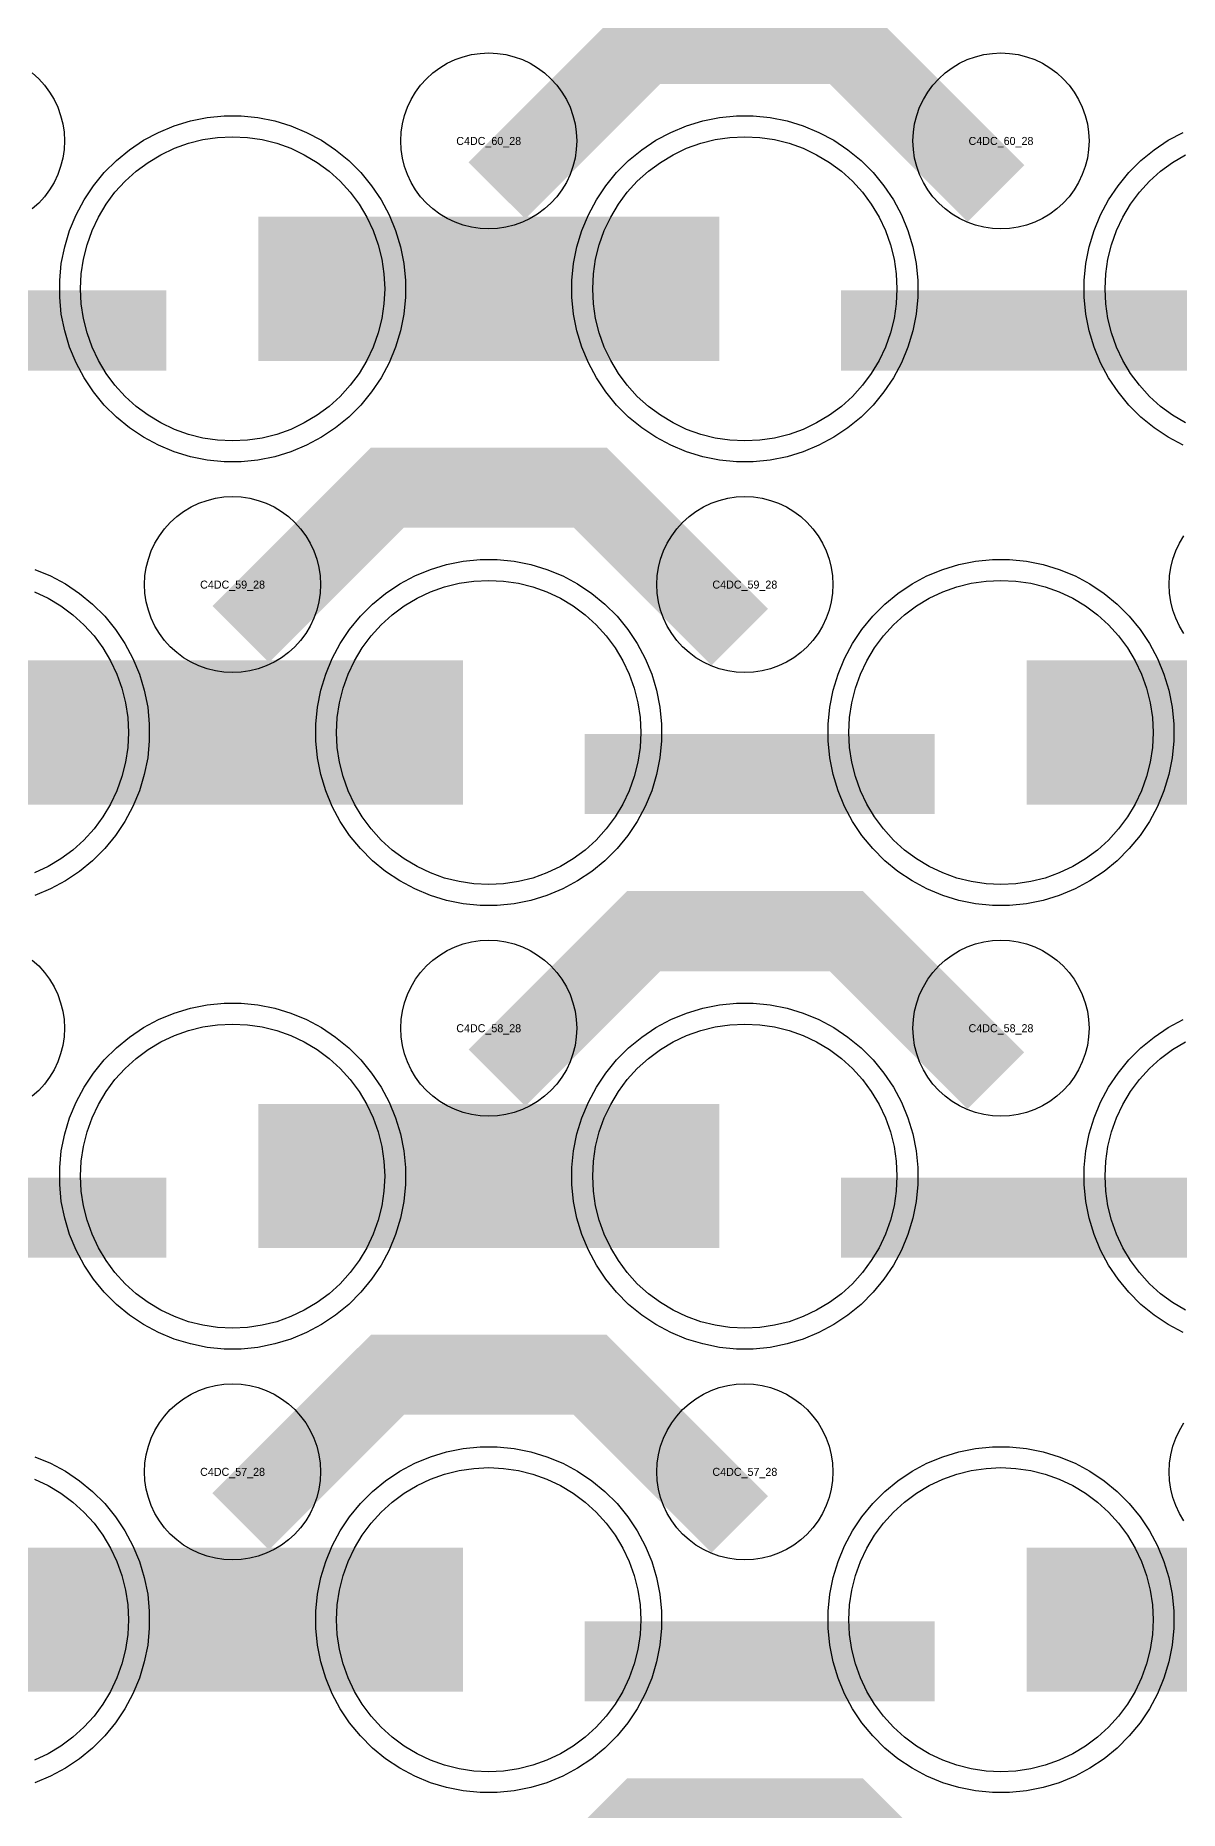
# Model space of a CAD drawing. Extents: x -11880 to 11880, y -14992 to 14992.
# Drawn here: x -3102 to -2744, y -7001 to -6447 of the extents above; entities that cross this region are included whole.
import ezdxf
from ezdxf.enums import TextEntityAlignment as Align

# ---------------------------------------------------------------- set-up
doc = ezdxf.new("R2010")
doc.units = 0
doc.header["$MEASUREMENT"] = 0
for name, color, linetype in [('GDS_775_DT_237', 138, 'CONTINUOUS'), ('RDL1_FS', 34, 'CONTINUOUS'), ('RDL_BS', 160, 'CONTINUOUS')]:
    doc.layers.add(name, color=color, linetype=linetype)

msp = doc.modelspace()

# ---------------------------------------------------------------- linework, layer by layer
at = {"layer": 'RDL1_FS', "color": 240, "true_color": 0xed1f24}
for points in [[(-3040, -6573.229), (-3044.657, -6573), (-3049.268, -6572.316), (-3053.791, -6571.184), (-3058.181, -6569.612), (-3062.395, -6567.62), (-3066.395, -6565.222), (-3070.14, -6562.444), (-3073.594, -6559.314), (-3076.724, -6555.86), (-3079.502, -6552.115), (-3081.9, -6548.115), (-3083.892, -6543.901), (-3085.464, -6539.511), (-3086.596, -6534.988), (-3087.28, -6530.377), (-3087.509, -6525.72), (-3087.28, -6521.063), (-3086.596, -6516.452), (-3085.464, -6511.929), (-3083.892, -6507.539), (-3081.9, -6503.325), (-3079.502, -6499.325), (-3076.724, -6495.58), (-3073.594, -6492.126), (-3070.14, -6488.996), (-3066.395, -6486.218), (-3062.395, -6483.82), (-3058.181, -6481.828), (-3053.791, -6480.256), (-3049.268, -6479.124), (-3044.657, -6478.44), (-3040, -6478.211), (-3035.343, -6478.44), (-3030.732, -6479.124), (-3026.209, -6480.256), (-3021.819, -6481.828), (-3017.605, -6483.82), (-3013.605, -6486.218), (-3009.86, -6488.996), (-3006.406, -6492.126), (-3003.276, -6495.58), (-3000.498, -6499.325), (-2998.1, -6503.325), (-2996.108, -6507.539), (-2994.536, -6511.929), (-2993.404, -6516.452), (-2992.72, -6521.063), (-2992.491, -6525.72), (-2992.72, -6530.377), (-2993.404, -6534.988), (-2994.536, -6539.511), (-2996.108, -6543.901), (-2998.1, -6548.115), (-3000.498, -6552.115), (-3003.276, -6555.86), (-3006.406, -6559.314), (-3009.86, -6562.444), (-3013.605, -6565.222), (-3017.605, -6567.62), (-3021.819, -6569.612), (-3026.209, -6571.184), (-3030.732, -6572.316), (-3035.343, -6573)], [(-2880, -6573.229), (-2884.657, -6573), (-2889.268, -6572.316), (-2893.791, -6571.184), (-2898.181, -6569.612), (-2902.395, -6567.62), (-2906.395, -6565.222), (-2910.14, -6562.444), (-2913.594, -6559.314), (-2916.724, -6555.86), (-2919.502, -6552.115), (-2921.9, -6548.115), (-2923.892, -6543.901), (-2925.464, -6539.511), (-2926.596, -6534.988), (-2927.28, -6530.377), (-2927.509, -6525.72), (-2927.28, -6521.063), (-2926.596, -6516.452), (-2925.464, -6511.929), (-2923.892, -6507.539), (-2921.9, -6503.325), (-2919.502, -6499.325), (-2916.724, -6495.58), (-2913.594, -6492.126), (-2910.14, -6488.996), (-2906.395, -6486.218), (-2902.395, -6483.82), (-2898.181, -6481.828), (-2893.791, -6480.256), (-2889.268, -6479.124), (-2884.657, -6478.44), (-2880, -6478.211), (-2875.343, -6478.44), (-2870.732, -6479.124), (-2866.209, -6480.256), (-2861.819, -6481.828), (-2857.605, -6483.82), (-2853.605, -6486.218), (-2849.86, -6488.996), (-2846.406, -6492.126), (-2843.276, -6495.58), (-2840.498, -6499.325), (-2838.1, -6503.325), (-2836.108, -6507.539), (-2834.536, -6511.929), (-2833.404, -6516.452), (-2832.72, -6521.063), (-2832.491, -6525.72), (-2832.72, -6530.377), (-2833.404, -6534.988), (-2834.536, -6539.511), (-2836.108, -6543.901), (-2838.1, -6548.115), (-2840.498, -6552.115), (-2843.276, -6555.86), (-2846.406, -6559.314), (-2849.86, -6562.444), (-2853.605, -6565.222), (-2857.605, -6567.62), (-2861.819, -6569.612), (-2866.209, -6571.184), (-2870.732, -6572.316), (-2875.343, -6573)], [(-2960, -6711.794), (-2964.657, -6711.565), (-2969.268, -6710.881), (-2973.791, -6709.749), (-2978.181, -6708.177), (-2982.395, -6706.185), (-2986.395, -6703.787), (-2990.14, -6701.009), (-2993.594, -6697.879), (-2996.724, -6694.425), (-2999.502, -6690.68), (-3001.9, -6686.68), (-3003.892, -6682.466), (-3005.464, -6678.076), (-3006.596, -6673.553), (-3007.28, -6668.942), (-3007.509, -6664.285), (-3007.28, -6659.628), (-3006.596, -6655.017), (-3005.464, -6650.494), (-3003.892, -6646.104), (-3001.9, -6641.89), (-2999.502, -6637.89), (-2996.724, -6634.145), (-2993.594, -6630.691), (-2990.14, -6627.561), (-2986.395, -6624.783), (-2982.395, -6622.385), (-2978.181, -6620.393), (-2973.791, -6618.821), (-2969.268, -6617.689), (-2964.657, -6617.005), (-2960, -6616.776), (-2955.343, -6617.005), (-2950.732, -6617.689), (-2946.209, -6618.821), (-2941.819, -6620.393), (-2937.605, -6622.385), (-2933.605, -6624.783), (-2929.86, -6627.561), (-2926.406, -6630.691), (-2923.276, -6634.145), (-2920.498, -6637.89), (-2918.1, -6641.89), (-2916.108, -6646.104), (-2914.536, -6650.494), (-2913.404, -6655.017), (-2912.72, -6659.628), (-2912.491, -6664.285), (-2912.72, -6668.942), (-2913.404, -6673.553), (-2914.536, -6678.076), (-2916.108, -6682.466), (-2918.1, -6686.68), (-2920.498, -6690.68), (-2923.276, -6694.425), (-2926.406, -6697.879), (-2929.86, -6701.009), (-2933.605, -6703.787), (-2937.605, -6706.185), (-2941.819, -6708.177), (-2946.209, -6709.749), (-2950.732, -6710.881), (-2955.343, -6711.565)], [(-2800, -6711.794), (-2804.657, -6711.565), (-2809.268, -6710.881), (-2813.791, -6709.749), (-2818.181, -6708.177), (-2822.395, -6706.185), (-2826.395, -6703.787), (-2830.14, -6701.009), (-2833.594, -6697.879), (-2836.724, -6694.425), (-2839.502, -6690.68), (-2841.9, -6686.68), (-2843.892, -6682.466), (-2845.464, -6678.076), (-2846.596, -6673.553), (-2847.28, -6668.942), (-2847.509, -6664.285), (-2847.28, -6659.628), (-2846.596, -6655.017), (-2845.464, -6650.494), (-2843.892, -6646.104), (-2841.9, -6641.89), (-2839.502, -6637.89), (-2836.724, -6634.145), (-2833.594, -6630.691), (-2830.14, -6627.561), (-2826.395, -6624.783), (-2822.395, -6622.385), (-2818.181, -6620.393), (-2813.791, -6618.821), (-2809.268, -6617.689), (-2804.657, -6617.005), (-2800, -6616.776), (-2795.343, -6617.005), (-2790.732, -6617.689), (-2786.209, -6618.821), (-2781.819, -6620.393), (-2777.605, -6622.385), (-2773.605, -6624.783), (-2769.86, -6627.561), (-2766.406, -6630.691), (-2763.276, -6634.145), (-2760.498, -6637.89), (-2758.1, -6641.89), (-2756.108, -6646.104), (-2754.536, -6650.494), (-2753.404, -6655.017), (-2752.72, -6659.628), (-2752.491, -6664.285), (-2752.72, -6668.942), (-2753.404, -6673.553), (-2754.536, -6678.076), (-2756.108, -6682.466), (-2758.1, -6686.68), (-2760.498, -6690.68), (-2763.276, -6694.425), (-2766.406, -6697.879), (-2769.86, -6701.009), (-2773.605, -6703.787), (-2777.605, -6706.185), (-2781.819, -6708.177), (-2786.209, -6709.749), (-2790.732, -6710.881), (-2795.343, -6711.565)]]:
    msp.add_lwpolyline(points, close=True, dxfattribs=at)
for points in [[(-2742.395, -6567.62), (-2746.395, -6565.222), (-2750.14, -6562.444), (-2753.594, -6559.314), (-2756.724, -6555.86), (-2759.502, -6552.115), (-2761.9, -6548.115), (-2763.892, -6543.901), (-2765.464, -6539.511), (-2766.596, -6534.988), (-2767.28, -6530.377), (-2767.509, -6525.72), (-2767.28, -6521.063), (-2766.596, -6516.452), (-2765.464, -6511.929), (-2763.892, -6507.539), (-2761.9, -6503.325), (-2759.502, -6499.325), (-2756.724, -6495.58), (-2753.594, -6492.126), (-2750.14, -6488.996), (-2746.395, -6486.218), (-2742.395, -6483.82)], [(-3101.819, -6620.393), (-3097.605, -6622.385), (-3093.605, -6624.783), (-3089.86, -6627.561), (-3086.406, -6630.691), (-3083.276, -6634.145), (-3080.498, -6637.89), (-3078.1, -6641.89), (-3076.108, -6646.104), (-3074.536, -6650.494), (-3073.404, -6655.017), (-3072.72, -6659.628), (-3072.491, -6664.285), (-3072.72, -6668.942), (-3073.404, -6673.553), (-3074.536, -6678.076), (-3076.108, -6682.466), (-3078.1, -6686.68), (-3080.498, -6690.68), (-3083.276, -6694.425), (-3086.406, -6697.879), (-3089.86, -6701.009), (-3093.605, -6703.787), (-3097.605, -6706.185), (-3101.819, -6708.177)]]:
    msp.add_lwpolyline(points, dxfattribs=at)
for points in [[(-3031.998, -6525.72, 45, 45, 0), (-2959.998, -6525.72, 45, 45, 0)], [(-2959.998, -6525.72, 45, 45, 0), (-2887.998, -6525.72, 45, 45, 0)], [(-3111.998, -6664.285, 45, 45, 0), (-3039.998, -6664.285, 45, 45, 0)], [(-3039.998, -6664.285, 45, 45, 0), (-2967.998, -6664.285, 45, 45, 0)], [(-2791.998, -6664.285, 45, 45, 0), (-2719.998, -6664.285, 45, 45, 0)]]:
    msp.add_lwpolyline(points, format="xyseb", dxfattribs=at)
at = {"layer": 'RDL1_FS'}
for points in [[(-3040, -6850.359), (-3044.657, -6850.13), (-3049.268, -6849.446), (-3053.791, -6848.314), (-3058.181, -6846.742), (-3062.395, -6844.75), (-3066.395, -6842.352), (-3070.14, -6839.574), (-3073.594, -6836.444), (-3076.724, -6832.99), (-3079.502, -6829.245), (-3081.9, -6825.245), (-3083.892, -6821.031), (-3085.464, -6816.641), (-3086.596, -6812.118), (-3087.28, -6807.507), (-3087.509, -6802.85), (-3087.28, -6798.193), (-3086.596, -6793.582), (-3085.464, -6789.059), (-3083.892, -6784.669), (-3081.9, -6780.455), (-3079.502, -6776.455), (-3076.724, -6772.71), (-3073.594, -6769.256), (-3070.14, -6766.126), (-3066.395, -6763.348), (-3062.395, -6760.95), (-3058.181, -6758.958), (-3053.791, -6757.386), (-3049.268, -6756.254), (-3044.657, -6755.57), (-3040, -6755.341), (-3035.343, -6755.57), (-3030.732, -6756.254), (-3026.209, -6757.386), (-3021.819, -6758.958), (-3017.605, -6760.95), (-3013.605, -6763.348), (-3009.86, -6766.126), (-3006.406, -6769.256), (-3003.276, -6772.71), (-3000.498, -6776.455), (-2998.1, -6780.455), (-2996.108, -6784.669), (-2994.536, -6789.059), (-2993.404, -6793.582), (-2992.72, -6798.193), (-2992.491, -6802.85), (-2992.72, -6807.507), (-2993.404, -6812.118), (-2994.536, -6816.641), (-2996.108, -6821.031), (-2998.1, -6825.245), (-3000.498, -6829.245), (-3003.276, -6832.99), (-3006.406, -6836.444), (-3009.86, -6839.574), (-3013.605, -6842.352), (-3017.605, -6844.75), (-3021.819, -6846.742), (-3026.209, -6848.314), (-3030.732, -6849.446), (-3035.343, -6850.13)], [(-2880, -6850.359), (-2884.657, -6850.13), (-2889.268, -6849.446), (-2893.791, -6848.314), (-2898.181, -6846.742), (-2902.395, -6844.75), (-2906.395, -6842.352), (-2910.14, -6839.574), (-2913.594, -6836.444), (-2916.724, -6832.99), (-2919.502, -6829.245), (-2921.9, -6825.245), (-2923.892, -6821.031), (-2925.464, -6816.641), (-2926.596, -6812.118), (-2927.28, -6807.507), (-2927.509, -6802.85), (-2927.28, -6798.193), (-2926.596, -6793.582), (-2925.464, -6789.059), (-2923.892, -6784.669), (-2921.9, -6780.455), (-2919.502, -6776.455), (-2916.724, -6772.71), (-2913.594, -6769.256), (-2910.14, -6766.126), (-2906.395, -6763.348), (-2902.395, -6760.95), (-2898.181, -6758.958), (-2893.791, -6757.386), (-2889.268, -6756.254), (-2884.657, -6755.57), (-2880, -6755.341), (-2875.343, -6755.57), (-2870.732, -6756.254), (-2866.209, -6757.386), (-2861.819, -6758.958), (-2857.605, -6760.95), (-2853.605, -6763.348), (-2849.86, -6766.126), (-2846.406, -6769.256), (-2843.276, -6772.71), (-2840.498, -6776.455), (-2838.1, -6780.455), (-2836.108, -6784.669), (-2834.536, -6789.059), (-2833.404, -6793.582), (-2832.72, -6798.193), (-2832.491, -6802.85), (-2832.72, -6807.507), (-2833.404, -6812.118), (-2834.536, -6816.641), (-2836.108, -6821.031), (-2838.1, -6825.245), (-2840.498, -6829.245), (-2843.276, -6832.99), (-2846.406, -6836.444), (-2849.86, -6839.574), (-2853.605, -6842.352), (-2857.605, -6844.75), (-2861.819, -6846.742), (-2866.209, -6848.314), (-2870.732, -6849.446), (-2875.343, -6850.13)], [(-2960, -6988.919), (-2964.657, -6988.69), (-2969.268, -6988.006), (-2973.791, -6986.874), (-2978.181, -6985.302), (-2982.395, -6983.31), (-2986.395, -6980.912), (-2990.14, -6978.134), (-2993.594, -6975.004), (-2996.724, -6971.55), (-2999.502, -6967.805), (-3001.9, -6963.805), (-3003.892, -6959.591), (-3005.464, -6955.201), (-3006.596, -6950.678), (-3007.28, -6946.067), (-3007.509, -6941.41), (-3007.28, -6936.753), (-3006.596, -6932.142), (-3005.464, -6927.619), (-3003.892, -6923.229), (-3001.9, -6919.015), (-2999.502, -6915.015), (-2996.724, -6911.27), (-2993.594, -6907.816), (-2990.14, -6904.686), (-2986.395, -6901.908), (-2982.395, -6899.51), (-2978.181, -6897.518), (-2973.791, -6895.946), (-2969.268, -6894.814), (-2964.657, -6894.13), (-2960, -6893.901), (-2955.343, -6894.13), (-2950.732, -6894.814), (-2946.209, -6895.946), (-2941.819, -6897.518), (-2937.605, -6899.51), (-2933.605, -6901.908), (-2929.86, -6904.686), (-2926.406, -6907.816), (-2923.276, -6911.27), (-2920.498, -6915.015), (-2918.1, -6919.015), (-2916.108, -6923.229), (-2914.536, -6927.619), (-2913.404, -6932.142), (-2912.72, -6936.753), (-2912.491, -6941.41), (-2912.72, -6946.067), (-2913.404, -6950.678), (-2914.536, -6955.201), (-2916.108, -6959.591), (-2918.1, -6963.805), (-2920.498, -6967.805), (-2923.276, -6971.55), (-2926.406, -6975.004), (-2929.86, -6978.134), (-2933.605, -6980.912), (-2937.605, -6983.31), (-2941.819, -6985.302), (-2946.209, -6986.874), (-2950.732, -6988.006), (-2955.343, -6988.69)], [(-2800, -6988.919), (-2804.657, -6988.69), (-2809.268, -6988.006), (-2813.791, -6986.874), (-2818.181, -6985.302), (-2822.395, -6983.31), (-2826.395, -6980.912), (-2830.14, -6978.134), (-2833.594, -6975.004), (-2836.724, -6971.55), (-2839.502, -6967.805), (-2841.9, -6963.805), (-2843.892, -6959.591), (-2845.464, -6955.201), (-2846.596, -6950.678), (-2847.28, -6946.067), (-2847.509, -6941.41), (-2847.28, -6936.753), (-2846.596, -6932.142), (-2845.464, -6927.619), (-2843.892, -6923.229), (-2841.9, -6919.015), (-2839.502, -6915.015), (-2836.724, -6911.27), (-2833.594, -6907.816), (-2830.14, -6904.686), (-2826.395, -6901.908), (-2822.395, -6899.51), (-2818.181, -6897.518), (-2813.791, -6895.946), (-2809.268, -6894.814), (-2804.657, -6894.13), (-2800, -6893.901), (-2795.343, -6894.13), (-2790.732, -6894.814), (-2786.209, -6895.946), (-2781.819, -6897.518), (-2777.605, -6899.51), (-2773.605, -6901.908), (-2769.86, -6904.686), (-2766.406, -6907.816), (-2763.276, -6911.27), (-2760.498, -6915.015), (-2758.1, -6919.015), (-2756.108, -6923.229), (-2754.536, -6927.619), (-2753.404, -6932.142), (-2752.72, -6936.753), (-2752.491, -6941.41), (-2752.72, -6946.067), (-2753.404, -6950.678), (-2754.536, -6955.201), (-2756.108, -6959.591), (-2758.1, -6963.805), (-2760.498, -6967.805), (-2763.276, -6971.55), (-2766.406, -6975.004), (-2769.86, -6978.134), (-2773.605, -6980.912), (-2777.605, -6983.31), (-2781.819, -6985.302), (-2786.209, -6986.874), (-2790.732, -6988.006), (-2795.343, -6988.69)]]:
    msp.add_lwpolyline(points, close=True, dxfattribs=at)
for points in [[(-2742.395, -6844.75), (-2746.395, -6842.352), (-2750.14, -6839.574), (-2753.594, -6836.444), (-2756.724, -6832.99), (-2759.502, -6829.245), (-2761.9, -6825.245), (-2763.892, -6821.031), (-2765.464, -6816.641), (-2766.596, -6812.118), (-2767.28, -6807.507), (-2767.509, -6802.85), (-2767.28, -6798.193), (-2766.596, -6793.582), (-2765.464, -6789.059), (-2763.892, -6784.669), (-2761.9, -6780.455), (-2759.502, -6776.455), (-2756.724, -6772.71), (-2753.594, -6769.256), (-2750.14, -6766.126), (-2746.395, -6763.348), (-2742.395, -6760.95)], [(-3101.819, -6897.518), (-3097.605, -6899.51), (-3093.605, -6901.908), (-3089.86, -6904.686), (-3086.406, -6907.816), (-3083.276, -6911.27), (-3080.498, -6915.015), (-3078.1, -6919.015), (-3076.108, -6923.229), (-3074.536, -6927.619), (-3073.404, -6932.142), (-3072.72, -6936.753), (-3072.491, -6941.41), (-3072.72, -6946.067), (-3073.404, -6950.678), (-3074.536, -6955.201), (-3076.108, -6959.591), (-3078.1, -6963.805), (-3080.498, -6967.805), (-3083.276, -6971.55), (-3086.406, -6975.004), (-3089.86, -6978.134), (-3093.605, -6980.912), (-3097.605, -6983.31), (-3101.819, -6985.302)]]:
    msp.add_lwpolyline(points, dxfattribs=at)
for points in [[(-3031.998, -6802.85, 45, 45, 0), (-2959.998, -6802.85, 45, 45, 0)], [(-2959.998, -6802.85, 45, 45, 0), (-2887.998, -6802.85, 45, 45, 0)], [(-3111.998, -6941.41, 45, 45, 0), (-3039.998, -6941.41, 45, 45, 0)], [(-3039.998, -6941.41, 45, 45, 0), (-2967.998, -6941.41, 45, 45, 0)], [(-2791.998, -6941.41, 45, 45, 0), (-2719.998, -6941.41, 45, 45, 0)]]:
    msp.add_lwpolyline(points, format="xyseb", dxfattribs=at)
at = {"layer": 'RDL_BS'}
for points in [[(-2957.438, -6495.034, 25, 25, 0), (-2911.623, -6449.219, 25, 25, 0), (-2878.07, -6449.219, 25, 25, 0)], [(-2801.599, -6495.933, 25, 25, 0), (-2848.313, -6449.219, 25, 25, 0), (-2878.071, -6449.219, 25, 25, 0)], [(-3037.438, -6633.599, 25, 25, 0), (-2991.623, -6587.784, 25, 25, 0), (-2958.07, -6587.784, 25, 25, 0)], [(-2881.599, -6634.498, 25, 25, 0), (-2928.313, -6587.784, 25, 25, 0), (-2958.071, -6587.784, 25, 25, 0)], [(-2957.438, -6772.164, 25, 25, 0), (-2911.623, -6726.349, 25, 25, 0), (-2878.07, -6726.349, 25, 25, 0)], [(-2801.599, -6773.063, 25, 25, 0), (-2848.313, -6726.349, 25, 25, 0), (-2878.071, -6726.349, 25, 25, 0)], [(-3169.984, -6815.863, 25, 25, 0), (-3060.719, -6815.863, 25, 25, 0)], [(-2849.984, -6815.863, 25, 25, 0), (-2740.719, -6815.863, 25, 25, 0)], [(-3037.438, -6910.724, 25, 25, 0), (-2991.623, -6864.909, 25, 25, 0), (-2958.07, -6864.909, 25, 25, 0)], [(-2881.599, -6911.623, 25, 25, 0), (-2928.313, -6864.909, 25, 25, 0), (-2958.071, -6864.909, 25, 25, 0)], [(-2929.984, -6954.423, 25, 25, 0), (-2820.719, -6954.423, 25, 25, 0)], [(-2957.438, -7049.289, 25, 25, 0), (-2911.623, -7003.474, 25, 25, 0), (-2878.07, -7003.474, 25, 25, 0)], [(-2801.599, -7050.188, 25, 25, 0), (-2848.313, -7003.474, 25, 25, 0), (-2878.071, -7003.474, 25, 25, 0)]]:
    msp.add_lwpolyline(points, format="xyseb", dxfattribs=at)
for points in [[(-2960, -6507.026), (-2962.693, -6506.894), (-2965.365, -6506.498), (-2967.984, -6505.841), (-2970.519, -6504.934), (-2972.956, -6503.782), (-2975.28, -6502.389), (-2977.443, -6500.786), (-2979.442, -6498.974), (-2981.254, -6496.975), (-2982.857, -6494.812), (-2984.25, -6492.488), (-2985.402, -6490.051), (-2986.309, -6487.516), (-2986.966, -6484.897), (-2987.362, -6482.225), (-2987.494, -6479.532), (-2987.362, -6476.839), (-2986.966, -6474.167), (-2986.309, -6471.548), (-2985.402, -6469.013), (-2984.25, -6466.576), (-2982.857, -6464.252), (-2981.254, -6462.089), (-2979.442, -6460.09), (-2977.443, -6458.278), (-2975.28, -6456.675), (-2972.956, -6455.282), (-2970.519, -6454.13), (-2967.984, -6453.223), (-2965.365, -6452.566), (-2962.693, -6452.17), (-2960, -6452.038), (-2957.307, -6452.17), (-2954.635, -6452.566), (-2952.016, -6453.223), (-2949.481, -6454.13), (-2947.044, -6455.282), (-2944.72, -6456.675), (-2942.557, -6458.278), (-2940.558, -6460.09), (-2938.746, -6462.089), (-2937.143, -6464.252), (-2935.75, -6466.576), (-2934.598, -6469.013), (-2933.691, -6471.548), (-2933.034, -6474.167), (-2932.638, -6476.839), (-2932.506, -6479.532), (-2932.638, -6482.225), (-2933.034, -6484.897), (-2933.691, -6487.516), (-2934.598, -6490.051), (-2935.75, -6492.488), (-2937.143, -6494.812), (-2938.746, -6496.975), (-2940.558, -6498.974), (-2942.557, -6500.786), (-2944.72, -6502.389), (-2947.044, -6503.782), (-2949.481, -6504.934), (-2952.016, -6505.841), (-2954.635, -6506.498), (-2957.307, -6506.894)], [(-2800, -6507.026), (-2802.693, -6506.894), (-2805.365, -6506.498), (-2807.984, -6505.841), (-2810.519, -6504.934), (-2812.956, -6503.782), (-2815.28, -6502.389), (-2817.443, -6500.786), (-2819.442, -6498.974), (-2821.254, -6496.975), (-2822.857, -6494.812), (-2824.25, -6492.488), (-2825.402, -6490.051), (-2826.309, -6487.516), (-2826.966, -6484.897), (-2827.362, -6482.225), (-2827.494, -6479.532), (-2827.362, -6476.839), (-2826.966, -6474.167), (-2826.309, -6471.548), (-2825.402, -6469.013), (-2824.25, -6466.576), (-2822.857, -6464.252), (-2821.254, -6462.089), (-2819.442, -6460.09), (-2817.443, -6458.278), (-2815.28, -6456.675), (-2812.956, -6455.282), (-2810.519, -6454.13), (-2807.984, -6453.223), (-2805.365, -6452.566), (-2802.693, -6452.17), (-2800, -6452.038), (-2797.307, -6452.17), (-2794.635, -6452.566), (-2792.016, -6453.223), (-2789.481, -6454.13), (-2787.044, -6455.282), (-2784.72, -6456.675), (-2782.557, -6458.278), (-2780.558, -6460.09), (-2778.746, -6462.089), (-2777.143, -6464.252), (-2775.75, -6466.576), (-2774.598, -6469.013), (-2773.691, -6471.548), (-2773.034, -6474.167), (-2772.638, -6476.839), (-2772.506, -6479.532), (-2772.638, -6482.225), (-2773.034, -6484.897), (-2773.691, -6487.516), (-2774.598, -6490.051), (-2775.75, -6492.488), (-2777.143, -6494.812), (-2778.746, -6496.975), (-2780.558, -6498.974), (-2782.557, -6500.786), (-2784.72, -6502.389), (-2787.044, -6503.782), (-2789.481, -6504.934), (-2792.016, -6505.841), (-2794.635, -6506.498), (-2797.307, -6506.894)], [(-3040, -6645.591), (-3042.693, -6645.459), (-3045.365, -6645.063), (-3047.984, -6644.406), (-3050.519, -6643.499), (-3052.956, -6642.347), (-3055.28, -6640.954), (-3057.443, -6639.351), (-3059.442, -6637.539), (-3061.254, -6635.54), (-3062.857, -6633.377), (-3064.25, -6631.053), (-3065.402, -6628.616), (-3066.309, -6626.081), (-3066.966, -6623.462), (-3067.362, -6620.79), (-3067.494, -6618.097), (-3067.362, -6615.404), (-3066.966, -6612.732), (-3066.309, -6610.113), (-3065.402, -6607.578), (-3064.25, -6605.141), (-3062.857, -6602.817), (-3061.254, -6600.654), (-3059.442, -6598.655), (-3057.443, -6596.843), (-3055.28, -6595.24), (-3052.956, -6593.847), (-3050.519, -6592.695), (-3047.984, -6591.788), (-3045.365, -6591.131), (-3042.693, -6590.735), (-3040, -6590.603), (-3037.307, -6590.735), (-3034.635, -6591.131), (-3032.016, -6591.788), (-3029.481, -6592.695), (-3027.044, -6593.847), (-3024.72, -6595.24), (-3022.557, -6596.843), (-3020.558, -6598.655), (-3018.746, -6600.654), (-3017.143, -6602.817), (-3015.75, -6605.141), (-3014.598, -6607.578), (-3013.691, -6610.113), (-3013.034, -6612.732), (-3012.638, -6615.404), (-3012.506, -6618.097), (-3012.638, -6620.79), (-3013.034, -6623.462), (-3013.691, -6626.081), (-3014.598, -6628.616), (-3015.75, -6631.053), (-3017.143, -6633.377), (-3018.746, -6635.54), (-3020.558, -6637.539), (-3022.557, -6639.351), (-3024.72, -6640.954), (-3027.044, -6642.347), (-3029.481, -6643.499), (-3032.016, -6644.406), (-3034.635, -6645.063), (-3037.307, -6645.459)], [(-2880, -6645.591), (-2882.693, -6645.459), (-2885.365, -6645.063), (-2887.984, -6644.406), (-2890.519, -6643.499), (-2892.956, -6642.347), (-2895.28, -6640.954), (-2897.443, -6639.351), (-2899.442, -6637.539), (-2901.254, -6635.54), (-2902.857, -6633.377), (-2904.25, -6631.053), (-2905.402, -6628.616), (-2906.309, -6626.081), (-2906.966, -6623.462), (-2907.362, -6620.79), (-2907.494, -6618.097), (-2907.362, -6615.404), (-2906.966, -6612.732), (-2906.309, -6610.113), (-2905.402, -6607.578), (-2904.25, -6605.141), (-2902.857, -6602.817), (-2901.254, -6600.654), (-2899.442, -6598.655), (-2897.443, -6596.843), (-2895.28, -6595.24), (-2892.956, -6593.847), (-2890.519, -6592.695), (-2887.984, -6591.788), (-2885.365, -6591.131), (-2882.693, -6590.735), (-2880, -6590.603), (-2877.307, -6590.735), (-2874.635, -6591.131), (-2872.016, -6591.788), (-2869.481, -6592.695), (-2867.044, -6593.847), (-2864.72, -6595.24), (-2862.557, -6596.843), (-2860.558, -6598.655), (-2858.746, -6600.654), (-2857.143, -6602.817), (-2855.75, -6605.141), (-2854.598, -6607.578), (-2853.691, -6610.113), (-2853.034, -6612.732), (-2852.638, -6615.404), (-2852.506, -6618.097), (-2852.638, -6620.79), (-2853.034, -6623.462), (-2853.691, -6626.081), (-2854.598, -6628.616), (-2855.75, -6631.053), (-2857.143, -6633.377), (-2858.746, -6635.54), (-2860.558, -6637.539), (-2862.557, -6639.351), (-2864.72, -6640.954), (-2867.044, -6642.347), (-2869.481, -6643.499), (-2872.016, -6644.406), (-2874.635, -6645.063), (-2877.307, -6645.459)], [(-2960, -6784.156), (-2962.693, -6784.024), (-2965.365, -6783.628), (-2967.984, -6782.971), (-2970.519, -6782.064), (-2972.956, -6780.912), (-2975.28, -6779.519), (-2977.443, -6777.916), (-2979.442, -6776.104), (-2981.254, -6774.105), (-2982.857, -6771.942), (-2984.25, -6769.618), (-2985.402, -6767.181), (-2986.309, -6764.646), (-2986.966, -6762.027), (-2987.362, -6759.355), (-2987.494, -6756.662), (-2987.362, -6753.969), (-2986.966, -6751.297), (-2986.309, -6748.678), (-2985.402, -6746.143), (-2984.25, -6743.706), (-2982.857, -6741.382), (-2981.254, -6739.219), (-2979.442, -6737.22), (-2977.443, -6735.408), (-2975.28, -6733.805), (-2972.956, -6732.412), (-2970.519, -6731.26), (-2967.984, -6730.353), (-2965.365, -6729.696), (-2962.693, -6729.3), (-2960, -6729.168), (-2957.307, -6729.3), (-2954.635, -6729.696), (-2952.016, -6730.353), (-2949.481, -6731.26), (-2947.044, -6732.412), (-2944.72, -6733.805), (-2942.557, -6735.408), (-2940.558, -6737.22), (-2938.746, -6739.219), (-2937.143, -6741.382), (-2935.75, -6743.706), (-2934.598, -6746.143), (-2933.691, -6748.678), (-2933.034, -6751.297), (-2932.638, -6753.969), (-2932.506, -6756.662), (-2932.638, -6759.355), (-2933.034, -6762.027), (-2933.691, -6764.646), (-2934.598, -6767.181), (-2935.75, -6769.618), (-2937.143, -6771.942), (-2938.746, -6774.105), (-2940.558, -6776.104), (-2942.557, -6777.916), (-2944.72, -6779.519), (-2947.044, -6780.912), (-2949.481, -6782.064), (-2952.016, -6782.971), (-2954.635, -6783.628), (-2957.307, -6784.024)], [(-2800, -6784.156), (-2802.693, -6784.024), (-2805.365, -6783.628), (-2807.984, -6782.971), (-2810.519, -6782.064), (-2812.956, -6780.912), (-2815.28, -6779.519), (-2817.443, -6777.916), (-2819.442, -6776.104), (-2821.254, -6774.105), (-2822.857, -6771.942), (-2824.25, -6769.618), (-2825.402, -6767.181), (-2826.309, -6764.646), (-2826.966, -6762.027), (-2827.362, -6759.355), (-2827.494, -6756.662), (-2827.362, -6753.969), (-2826.966, -6751.297), (-2826.309, -6748.678), (-2825.402, -6746.143), (-2824.25, -6743.706), (-2822.857, -6741.382), (-2821.254, -6739.219), (-2819.442, -6737.22), (-2817.443, -6735.408), (-2815.28, -6733.805), (-2812.956, -6732.412), (-2810.519, -6731.26), (-2807.984, -6730.353), (-2805.365, -6729.696), (-2802.693, -6729.3), (-2800, -6729.168), (-2797.307, -6729.3), (-2794.635, -6729.696), (-2792.016, -6730.353), (-2789.481, -6731.26), (-2787.044, -6732.412), (-2784.72, -6733.805), (-2782.557, -6735.408), (-2780.558, -6737.22), (-2778.746, -6739.219), (-2777.143, -6741.382), (-2775.75, -6743.706), (-2774.598, -6746.143), (-2773.691, -6748.678), (-2773.034, -6751.297), (-2772.638, -6753.969), (-2772.506, -6756.662), (-2772.638, -6759.355), (-2773.034, -6762.027), (-2773.691, -6764.646), (-2774.598, -6767.181), (-2775.75, -6769.618), (-2777.143, -6771.942), (-2778.746, -6774.105), (-2780.558, -6776.104), (-2782.557, -6777.916), (-2784.72, -6779.519), (-2787.044, -6780.912), (-2789.481, -6782.064), (-2792.016, -6782.971), (-2794.635, -6783.628), (-2797.307, -6784.024)], [(-3042.644, -6856.85), (-3047.938, -6856.333), (-3053.165, -6855.287), (-3058.205, -6853.756), (-3063.115, -6851.725), (-3067.777, -6849.233), (-3072.191, -6846.286), (-3076.292, -6842.924), (-3080.074, -6839.142), (-3083.436, -6835.041), (-3086.383, -6830.627), (-3088.875, -6825.965), (-3090.906, -6821.055), (-3092.437, -6816.015), (-3093.483, -6810.788), (-3094, -6805.494), (-3094, -6800.206), (-3093.483, -6794.912), (-3092.437, -6789.685), (-3090.906, -6784.645), (-3088.875, -6779.735), (-3086.383, -6775.073), (-3083.436, -6770.659), (-3080.074, -6766.558), (-3076.292, -6762.776), (-3072.191, -6759.414), (-3067.777, -6756.467), (-3063.115, -6753.975), (-3058.205, -6751.944), (-3053.165, -6750.413), (-3047.938, -6749.367), (-3042.644, -6748.85), (-3037.356, -6748.85), (-3032.062, -6749.367), (-3026.835, -6750.413), (-3021.795, -6751.944), (-3016.885, -6753.975), (-3012.223, -6756.467), (-3007.809, -6759.414), (-3003.708, -6762.776), (-2999.926, -6766.558), (-2996.564, -6770.659), (-2993.617, -6775.073), (-2991.125, -6779.735), (-2989.094, -6784.645), (-2987.563, -6789.685), (-2986.517, -6794.912), (-2986, -6800.206), (-2986, -6805.494), (-2986.517, -6810.788), (-2987.563, -6816.015), (-2989.094, -6821.055), (-2991.125, -6825.965), (-2993.617, -6830.627), (-2996.564, -6835.041), (-2999.926, -6839.142), (-3003.708, -6842.924), (-3007.809, -6846.286), (-3012.223, -6849.233), (-3016.885, -6851.725), (-3021.795, -6853.756), (-3026.835, -6855.287), (-3032.062, -6856.333), (-3037.356, -6856.85)], [(-2882.644, -6856.85), (-2887.938, -6856.333), (-2893.165, -6855.287), (-2898.205, -6853.756), (-2903.115, -6851.725), (-2907.777, -6849.233), (-2912.191, -6846.286), (-2916.292, -6842.924), (-2920.074, -6839.142), (-2923.436, -6835.041), (-2926.383, -6830.627), (-2928.875, -6825.965), (-2930.906, -6821.055), (-2932.437, -6816.015), (-2933.483, -6810.788), (-2934, -6805.494), (-2934, -6800.206), (-2933.483, -6794.912), (-2932.437, -6789.685), (-2930.906, -6784.645), (-2928.875, -6779.735), (-2926.383, -6775.073), (-2923.436, -6770.659), (-2920.074, -6766.558), (-2916.292, -6762.776), (-2912.191, -6759.414), (-2907.777, -6756.467), (-2903.115, -6753.975), (-2898.205, -6751.944), (-2893.165, -6750.413), (-2887.938, -6749.367), (-2882.644, -6748.85), (-2877.356, -6748.85), (-2872.062, -6749.367), (-2866.835, -6750.413), (-2861.795, -6751.944), (-2856.885, -6753.975), (-2852.223, -6756.467), (-2847.809, -6759.414), (-2843.708, -6762.776), (-2839.926, -6766.558), (-2836.564, -6770.659), (-2833.617, -6775.073), (-2831.125, -6779.735), (-2829.094, -6784.645), (-2827.563, -6789.685), (-2826.517, -6794.912), (-2826, -6800.206), (-2826, -6805.494), (-2826.517, -6810.788), (-2827.563, -6816.015), (-2829.094, -6821.055), (-2831.125, -6825.965), (-2833.617, -6830.627), (-2836.564, -6835.041), (-2839.926, -6839.142), (-2843.708, -6842.924), (-2847.809, -6846.286), (-2852.223, -6849.233), (-2856.885, -6851.725), (-2861.795, -6853.756), (-2866.835, -6855.287), (-2872.062, -6856.333), (-2877.356, -6856.85)], [(-3040, -6922.716), (-3042.693, -6922.584), (-3045.365, -6922.188), (-3047.984, -6921.531), (-3050.519, -6920.624), (-3052.956, -6919.472), (-3055.28, -6918.079), (-3057.443, -6916.476), (-3059.442, -6914.664), (-3061.254, -6912.665), (-3062.857, -6910.502), (-3064.25, -6908.178), (-3065.402, -6905.741), (-3066.309, -6903.206), (-3066.966, -6900.587), (-3067.362, -6897.915), (-3067.494, -6895.222), (-3067.362, -6892.529), (-3066.966, -6889.857), (-3066.309, -6887.238), (-3065.402, -6884.703), (-3064.25, -6882.266), (-3062.857, -6879.942), (-3061.254, -6877.779), (-3059.442, -6875.78), (-3057.443, -6873.968), (-3055.28, -6872.365), (-3052.956, -6870.972), (-3050.519, -6869.82), (-3047.984, -6868.913), (-3045.365, -6868.256), (-3042.693, -6867.86), (-3040, -6867.728), (-3037.307, -6867.86), (-3034.635, -6868.256), (-3032.016, -6868.913), (-3029.481, -6869.82), (-3027.044, -6870.972), (-3024.72, -6872.365), (-3022.557, -6873.968), (-3020.558, -6875.78), (-3018.746, -6877.779), (-3017.143, -6879.942), (-3015.75, -6882.266), (-3014.598, -6884.703), (-3013.691, -6887.238), (-3013.034, -6889.857), (-3012.638, -6892.529), (-3012.506, -6895.222), (-3012.638, -6897.915), (-3013.034, -6900.587), (-3013.691, -6903.206), (-3014.598, -6905.741), (-3015.75, -6908.178), (-3017.143, -6910.502), (-3018.746, -6912.665), (-3020.558, -6914.664), (-3022.557, -6916.476), (-3024.72, -6918.079), (-3027.044, -6919.472), (-3029.481, -6920.624), (-3032.016, -6921.531), (-3034.635, -6922.188), (-3037.307, -6922.584)], [(-2880, -6922.716), (-2882.693, -6922.584), (-2885.365, -6922.188), (-2887.984, -6921.531), (-2890.519, -6920.624), (-2892.956, -6919.472), (-2895.28, -6918.079), (-2897.443, -6916.476), (-2899.442, -6914.664), (-2901.254, -6912.665), (-2902.857, -6910.502), (-2904.25, -6908.178), (-2905.402, -6905.741), (-2906.309, -6903.206), (-2906.966, -6900.587), (-2907.362, -6897.915), (-2907.494, -6895.222), (-2907.362, -6892.529), (-2906.966, -6889.857), (-2906.309, -6887.238), (-2905.402, -6884.703), (-2904.25, -6882.266), (-2902.857, -6879.942), (-2901.254, -6877.779), (-2899.442, -6875.78), (-2897.443, -6873.968), (-2895.28, -6872.365), (-2892.956, -6870.972), (-2890.519, -6869.82), (-2887.984, -6868.913), (-2885.365, -6868.256), (-2882.693, -6867.86), (-2880, -6867.728), (-2877.307, -6867.86), (-2874.635, -6868.256), (-2872.016, -6868.913), (-2869.481, -6869.82), (-2867.044, -6870.972), (-2864.72, -6872.365), (-2862.557, -6873.968), (-2860.558, -6875.78), (-2858.746, -6877.779), (-2857.143, -6879.942), (-2855.75, -6882.266), (-2854.598, -6884.703), (-2853.691, -6887.238), (-2853.034, -6889.857), (-2852.638, -6892.529), (-2852.506, -6895.222), (-2852.638, -6897.915), (-2853.034, -6900.587), (-2853.691, -6903.206), (-2854.598, -6905.741), (-2855.75, -6908.178), (-2857.143, -6910.502), (-2858.746, -6912.665), (-2860.558, -6914.664), (-2862.557, -6916.476), (-2864.72, -6918.079), (-2867.044, -6919.472), (-2869.481, -6920.624), (-2872.016, -6921.531), (-2874.635, -6922.188), (-2877.307, -6922.584)], [(-2962.644, -6995.41), (-2967.938, -6994.893), (-2973.165, -6993.847), (-2978.205, -6992.316), (-2983.115, -6990.285), (-2987.777, -6987.793), (-2992.191, -6984.846), (-2996.292, -6981.484), (-3000.074, -6977.702), (-3003.436, -6973.601), (-3006.383, -6969.187), (-3008.875, -6964.525), (-3010.906, -6959.615), (-3012.437, -6954.575), (-3013.483, -6949.348), (-3014, -6944.054), (-3014, -6938.766), (-3013.483, -6933.472), (-3012.437, -6928.245), (-3010.906, -6923.205), (-3008.875, -6918.295), (-3006.383, -6913.633), (-3003.436, -6909.219), (-3000.074, -6905.118), (-2996.292, -6901.336), (-2992.191, -6897.974), (-2987.777, -6895.027), (-2983.115, -6892.535), (-2978.205, -6890.504), (-2973.165, -6888.973), (-2967.938, -6887.927), (-2962.644, -6887.41), (-2957.356, -6887.41), (-2952.062, -6887.927), (-2946.835, -6888.973), (-2941.795, -6890.504), (-2936.885, -6892.535), (-2932.223, -6895.027), (-2927.809, -6897.974), (-2923.708, -6901.336), (-2919.926, -6905.118), (-2916.564, -6909.219), (-2913.617, -6913.633), (-2911.125, -6918.295), (-2909.094, -6923.205), (-2907.563, -6928.245), (-2906.517, -6933.472), (-2906, -6938.766), (-2906, -6944.054), (-2906.517, -6949.348), (-2907.563, -6954.575), (-2909.094, -6959.615), (-2911.125, -6964.525), (-2913.617, -6969.187), (-2916.564, -6973.601), (-2919.926, -6977.702), (-2923.708, -6981.484), (-2927.809, -6984.846), (-2932.223, -6987.793), (-2936.885, -6990.285), (-2941.795, -6992.316), (-2946.835, -6993.847), (-2952.062, -6994.893), (-2957.356, -6995.41)], [(-2802.644, -6995.41), (-2807.938, -6994.893), (-2813.165, -6993.847), (-2818.205, -6992.316), (-2823.115, -6990.285), (-2827.777, -6987.793), (-2832.191, -6984.846), (-2836.292, -6981.484), (-2840.074, -6977.702), (-2843.436, -6973.601), (-2846.383, -6969.187), (-2848.875, -6964.525), (-2850.906, -6959.615), (-2852.437, -6954.575), (-2853.483, -6949.348), (-2854, -6944.054), (-2854, -6938.766), (-2853.483, -6933.472), (-2852.437, -6928.245), (-2850.906, -6923.205), (-2848.875, -6918.295), (-2846.383, -6913.633), (-2843.436, -6909.219), (-2840.074, -6905.118), (-2836.292, -6901.336), (-2832.191, -6897.974), (-2827.777, -6895.027), (-2823.115, -6892.535), (-2818.205, -6890.504), (-2813.165, -6888.973), (-2807.938, -6887.927), (-2802.644, -6887.41), (-2797.356, -6887.41), (-2792.062, -6887.927), (-2786.835, -6888.973), (-2781.795, -6890.504), (-2776.885, -6892.535), (-2772.223, -6895.027), (-2767.809, -6897.974), (-2763.708, -6901.336), (-2759.926, -6905.118), (-2756.564, -6909.219), (-2753.617, -6913.633), (-2751.125, -6918.295), (-2749.094, -6923.205), (-2747.563, -6928.245), (-2746.517, -6933.472), (-2746, -6938.766), (-2746, -6944.054), (-2746.517, -6949.348), (-2747.563, -6954.575), (-2749.094, -6959.615), (-2751.125, -6964.525), (-2753.617, -6969.187), (-2756.564, -6973.601), (-2759.926, -6977.702), (-2763.708, -6981.484), (-2767.809, -6984.846), (-2772.223, -6987.793), (-2776.885, -6990.285), (-2781.795, -6992.316), (-2786.835, -6993.847), (-2792.062, -6994.893), (-2797.356, -6995.41)]]:
    msp.add_lwpolyline(points, close=True, dxfattribs=at)
for points in [[(-3102.557, -6458.278), (-3100.558, -6460.09), (-3098.746, -6462.089), (-3097.143, -6464.252), (-3095.75, -6466.576), (-3094.598, -6469.013), (-3093.691, -6471.548), (-3093.034, -6474.167), (-3092.638, -6476.839), (-3092.506, -6479.532), (-3092.638, -6482.225), (-3093.034, -6484.897), (-3093.691, -6487.516), (-3094.598, -6490.051), (-3095.75, -6492.488), (-3097.143, -6494.812), (-3098.746, -6496.975), (-3100.558, -6498.974), (-3102.557, -6500.786)], [(-2742.857, -6633.377), (-2744.25, -6631.053), (-2745.402, -6628.616), (-2746.309, -6626.081), (-2746.966, -6623.462), (-2747.362, -6620.79), (-2747.494, -6618.097), (-2747.362, -6615.404), (-2746.966, -6612.732), (-2746.309, -6610.113), (-2745.402, -6607.578), (-2744.25, -6605.141), (-2742.857, -6602.817)], [(-3102.557, -6735.408), (-3100.558, -6737.22), (-3098.746, -6739.219), (-3097.143, -6741.382), (-3095.75, -6743.706), (-3094.598, -6746.143), (-3093.691, -6748.678), (-3093.034, -6751.297), (-3092.638, -6753.969), (-3092.506, -6756.662), (-3092.638, -6759.355), (-3093.034, -6762.027), (-3093.691, -6764.646), (-3094.598, -6767.181), (-3095.75, -6769.618), (-3097.143, -6771.942), (-3098.746, -6774.105), (-3100.558, -6776.104), (-3102.557, -6777.916)], [(-2743.115, -6851.725), (-2747.777, -6849.233), (-2752.191, -6846.286), (-2756.292, -6842.924), (-2760.074, -6839.142), (-2763.436, -6835.041), (-2766.383, -6830.627), (-2768.875, -6825.965), (-2770.906, -6821.055), (-2772.437, -6816.015), (-2773.483, -6810.788), (-2774, -6805.494), (-2774, -6800.206), (-2773.483, -6794.912), (-2772.437, -6789.685), (-2770.906, -6784.645), (-2768.875, -6779.735), (-2766.383, -6775.073), (-2763.436, -6770.659), (-2760.074, -6766.558), (-2756.292, -6762.776), (-2752.191, -6759.414), (-2747.777, -6756.467), (-2743.115, -6753.975)], [(-2742.857, -6910.502), (-2744.25, -6908.178), (-2745.402, -6905.741), (-2746.309, -6903.206), (-2746.966, -6900.587), (-2747.362, -6897.915), (-2747.494, -6895.222), (-2747.362, -6892.529), (-2746.966, -6889.857), (-2746.309, -6887.238), (-2745.402, -6884.703), (-2744.25, -6882.266), (-2742.857, -6879.942)], [(-3101.795, -6890.504), (-3096.885, -6892.535), (-3092.223, -6895.027), (-3087.809, -6897.974), (-3083.708, -6901.336), (-3079.926, -6905.118), (-3076.564, -6909.219), (-3073.617, -6913.633), (-3071.125, -6918.295), (-3069.094, -6923.205), (-3067.563, -6928.245), (-3066.517, -6933.472), (-3066, -6938.766), (-3066, -6944.054), (-3066.517, -6949.348), (-3067.563, -6954.575), (-3069.094, -6959.615), (-3071.125, -6964.525), (-3073.617, -6969.187), (-3076.564, -6973.601), (-3079.926, -6977.702), (-3083.708, -6981.484), (-3087.809, -6984.846), (-3092.223, -6987.793), (-3096.885, -6990.285), (-3101.795, -6992.316)]]:
    msp.add_lwpolyline(points, dxfattribs=at)
at = {"layer": 'RDL_BS', "color": 240, "true_color": 0xed1f24}
for points in [[(-3042.644, -6579.72), (-3047.938, -6579.203), (-3053.165, -6578.157), (-3058.205, -6576.626), (-3063.115, -6574.595), (-3067.777, -6572.103), (-3072.191, -6569.156), (-3076.292, -6565.794), (-3080.074, -6562.012), (-3083.436, -6557.911), (-3086.383, -6553.497), (-3088.875, -6548.835), (-3090.906, -6543.925), (-3092.437, -6538.885), (-3093.483, -6533.658), (-3094, -6528.364), (-3094, -6523.076), (-3093.483, -6517.782), (-3092.437, -6512.555), (-3090.906, -6507.515), (-3088.875, -6502.605), (-3086.383, -6497.943), (-3083.436, -6493.529), (-3080.074, -6489.428), (-3076.292, -6485.646), (-3072.191, -6482.284), (-3067.777, -6479.337), (-3063.115, -6476.845), (-3058.205, -6474.814), (-3053.165, -6473.283), (-3047.938, -6472.237), (-3042.644, -6471.72), (-3037.356, -6471.72), (-3032.062, -6472.237), (-3026.835, -6473.283), (-3021.795, -6474.814), (-3016.885, -6476.845), (-3012.223, -6479.337), (-3007.809, -6482.284), (-3003.708, -6485.646), (-2999.926, -6489.428), (-2996.564, -6493.529), (-2993.617, -6497.943), (-2991.125, -6502.605), (-2989.094, -6507.515), (-2987.563, -6512.555), (-2986.517, -6517.782), (-2986, -6523.076), (-2986, -6528.364), (-2986.517, -6533.658), (-2987.563, -6538.885), (-2989.094, -6543.925), (-2991.125, -6548.835), (-2993.617, -6553.497), (-2996.564, -6557.911), (-2999.926, -6562.012), (-3003.708, -6565.794), (-3007.809, -6569.156), (-3012.223, -6572.103), (-3016.885, -6574.595), (-3021.795, -6576.626), (-3026.835, -6578.157), (-3032.062, -6579.203), (-3037.356, -6579.72)], [(-2882.644, -6579.72), (-2887.938, -6579.203), (-2893.165, -6578.157), (-2898.205, -6576.626), (-2903.115, -6574.595), (-2907.777, -6572.103), (-2912.191, -6569.156), (-2916.292, -6565.794), (-2920.074, -6562.012), (-2923.436, -6557.911), (-2926.383, -6553.497), (-2928.875, -6548.835), (-2930.906, -6543.925), (-2932.437, -6538.885), (-2933.483, -6533.658), (-2934, -6528.364), (-2934, -6523.076), (-2933.483, -6517.782), (-2932.437, -6512.555), (-2930.906, -6507.515), (-2928.875, -6502.605), (-2926.383, -6497.943), (-2923.436, -6493.529), (-2920.074, -6489.428), (-2916.292, -6485.646), (-2912.191, -6482.284), (-2907.777, -6479.337), (-2903.115, -6476.845), (-2898.205, -6474.814), (-2893.165, -6473.283), (-2887.938, -6472.237), (-2882.644, -6471.72), (-2877.356, -6471.72), (-2872.062, -6472.237), (-2866.835, -6473.283), (-2861.795, -6474.814), (-2856.885, -6476.845), (-2852.223, -6479.337), (-2847.809, -6482.284), (-2843.708, -6485.646), (-2839.926, -6489.428), (-2836.564, -6493.529), (-2833.617, -6497.943), (-2831.125, -6502.605), (-2829.094, -6507.515), (-2827.563, -6512.555), (-2826.517, -6517.782), (-2826, -6523.076), (-2826, -6528.364), (-2826.517, -6533.658), (-2827.563, -6538.885), (-2829.094, -6543.925), (-2831.125, -6548.835), (-2833.617, -6553.497), (-2836.564, -6557.911), (-2839.926, -6562.012), (-2843.708, -6565.794), (-2847.809, -6569.156), (-2852.223, -6572.103), (-2856.885, -6574.595), (-2861.795, -6576.626), (-2866.835, -6578.157), (-2872.062, -6579.203), (-2877.356, -6579.72)], [(-2962.644, -6718.285), (-2967.938, -6717.768), (-2973.165, -6716.722), (-2978.205, -6715.191), (-2983.115, -6713.16), (-2987.777, -6710.668), (-2992.191, -6707.721), (-2996.292, -6704.359), (-3000.074, -6700.577), (-3003.436, -6696.476), (-3006.383, -6692.062), (-3008.875, -6687.4), (-3010.906, -6682.49), (-3012.437, -6677.45), (-3013.483, -6672.223), (-3014, -6666.929), (-3014, -6661.641), (-3013.483, -6656.347), (-3012.437, -6651.12), (-3010.906, -6646.08), (-3008.875, -6641.17), (-3006.383, -6636.508), (-3003.436, -6632.094), (-3000.074, -6627.993), (-2996.292, -6624.211), (-2992.191, -6620.849), (-2987.777, -6617.902), (-2983.115, -6615.41), (-2978.205, -6613.379), (-2973.165, -6611.848), (-2967.938, -6610.802), (-2962.644, -6610.285), (-2957.356, -6610.285), (-2952.062, -6610.802), (-2946.835, -6611.848), (-2941.795, -6613.379), (-2936.885, -6615.41), (-2932.223, -6617.902), (-2927.809, -6620.849), (-2923.708, -6624.211), (-2919.926, -6627.993), (-2916.564, -6632.094), (-2913.617, -6636.508), (-2911.125, -6641.17), (-2909.094, -6646.08), (-2907.563, -6651.12), (-2906.517, -6656.347), (-2906, -6661.641), (-2906, -6666.929), (-2906.517, -6672.223), (-2907.563, -6677.45), (-2909.094, -6682.49), (-2911.125, -6687.4), (-2913.617, -6692.062), (-2916.564, -6696.476), (-2919.926, -6700.577), (-2923.708, -6704.359), (-2927.809, -6707.721), (-2932.223, -6710.668), (-2936.885, -6713.16), (-2941.795, -6715.191), (-2946.835, -6716.722), (-2952.062, -6717.768), (-2957.356, -6718.285)], [(-2802.644, -6718.285), (-2807.938, -6717.768), (-2813.165, -6716.722), (-2818.205, -6715.191), (-2823.115, -6713.16), (-2827.777, -6710.668), (-2832.191, -6707.721), (-2836.292, -6704.359), (-2840.074, -6700.577), (-2843.436, -6696.476), (-2846.383, -6692.062), (-2848.875, -6687.4), (-2850.906, -6682.49), (-2852.437, -6677.45), (-2853.483, -6672.223), (-2854, -6666.929), (-2854, -6661.641), (-2853.483, -6656.347), (-2852.437, -6651.12), (-2850.906, -6646.08), (-2848.875, -6641.17), (-2846.383, -6636.508), (-2843.436, -6632.094), (-2840.074, -6627.993), (-2836.292, -6624.211), (-2832.191, -6620.849), (-2827.777, -6617.902), (-2823.115, -6615.41), (-2818.205, -6613.379), (-2813.165, -6611.848), (-2807.938, -6610.802), (-2802.644, -6610.285), (-2797.356, -6610.285), (-2792.062, -6610.802), (-2786.835, -6611.848), (-2781.795, -6613.379), (-2776.885, -6615.41), (-2772.223, -6617.902), (-2767.809, -6620.849), (-2763.708, -6624.211), (-2759.926, -6627.993), (-2756.564, -6632.094), (-2753.617, -6636.508), (-2751.125, -6641.17), (-2749.094, -6646.08), (-2747.563, -6651.12), (-2746.517, -6656.347), (-2746, -6661.641), (-2746, -6666.929), (-2746.517, -6672.223), (-2747.563, -6677.45), (-2749.094, -6682.49), (-2751.125, -6687.4), (-2753.617, -6692.062), (-2756.564, -6696.476), (-2759.926, -6700.577), (-2763.708, -6704.359), (-2767.809, -6707.721), (-2772.223, -6710.668), (-2776.885, -6713.16), (-2781.795, -6715.191), (-2786.835, -6716.722), (-2792.062, -6717.768), (-2797.356, -6718.285)]]:
    msp.add_lwpolyline(points, close=True, dxfattribs=at)
for points in [[(-2743.115, -6574.595), (-2747.777, -6572.103), (-2752.191, -6569.156), (-2756.292, -6565.794), (-2760.074, -6562.012), (-2763.436, -6557.911), (-2766.383, -6553.497), (-2768.875, -6548.835), (-2770.906, -6543.925), (-2772.437, -6538.885), (-2773.483, -6533.658), (-2774, -6528.364), (-2774, -6523.076), (-2773.483, -6517.782), (-2772.437, -6512.555), (-2770.906, -6507.515), (-2768.875, -6502.605), (-2766.383, -6497.943), (-2763.436, -6493.529), (-2760.074, -6489.428), (-2756.292, -6485.646), (-2752.191, -6482.284), (-2747.777, -6479.337), (-2743.115, -6476.845)], [(-3101.795, -6613.379), (-3096.885, -6615.41), (-3092.223, -6617.902), (-3087.809, -6620.849), (-3083.708, -6624.211), (-3079.926, -6627.993), (-3076.564, -6632.094), (-3073.617, -6636.508), (-3071.125, -6641.17), (-3069.094, -6646.08), (-3067.563, -6651.12), (-3066.517, -6656.347), (-3066, -6661.641), (-3066, -6666.929), (-3066.517, -6672.223), (-3067.563, -6677.45), (-3069.094, -6682.49), (-3071.125, -6687.4), (-3073.617, -6692.062), (-3076.564, -6696.476), (-3079.926, -6700.577), (-3083.708, -6704.359), (-3087.809, -6707.721), (-3092.223, -6710.668), (-3096.885, -6713.16), (-3101.795, -6715.191)]]:
    msp.add_lwpolyline(points, dxfattribs=at)
for points in [[(-3169.984, -6538.733, 25, 25, 0), (-3060.719, -6538.733, 25, 25, 0)], [(-2849.984, -6538.733, 25, 25, 0), (-2740.719, -6538.733, 25, 25, 0)], [(-2929.984, -6677.298, 25, 25, 0), (-2820.719, -6677.298, 25, 25, 0)]]:
    msp.add_lwpolyline(points, format="xyseb", dxfattribs=at)

# ---------------------------------------------------------------- texts
at = {"layer": 'GDS_775_DT_237'}
for s, p in [('C4DC_60_28', (-2960, -6479.532)), ('C4DC_60_28', (-2960, -6479.532)), ('C4DC_60_28', (-2800, -6479.532)), ('C4DC_60_28', (-2800, -6479.532)), ('C4DC_59_28', (-3040, -6618.097)), ('C4DC_59_28', (-3040, -6618.097)), ('C4DC_59_28', (-2880, -6618.097)), ('C4DC_59_28', (-2880, -6618.097)), ('C4DC_58_28', (-2960, -6756.662)), ('C4DC_58_28', (-2960, -6756.662)), ('C4DC_58_28', (-2800, -6756.662)), ('C4DC_58_28', (-2800, -6756.662)), ('C4DC_57_28', (-3040, -6895.222)), ('C4DC_57_28', (-3040, -6895.222)), ('C4DC_57_28', (-2880, -6895.222)), ('C4DC_57_28', (-2880, -6895.222))]:
    msp.add_text(s, height=2.5, dxfattribs=at).set_placement(p, align=Align.MIDDLE_CENTER)

doc.saveas('drawing.dxf')
